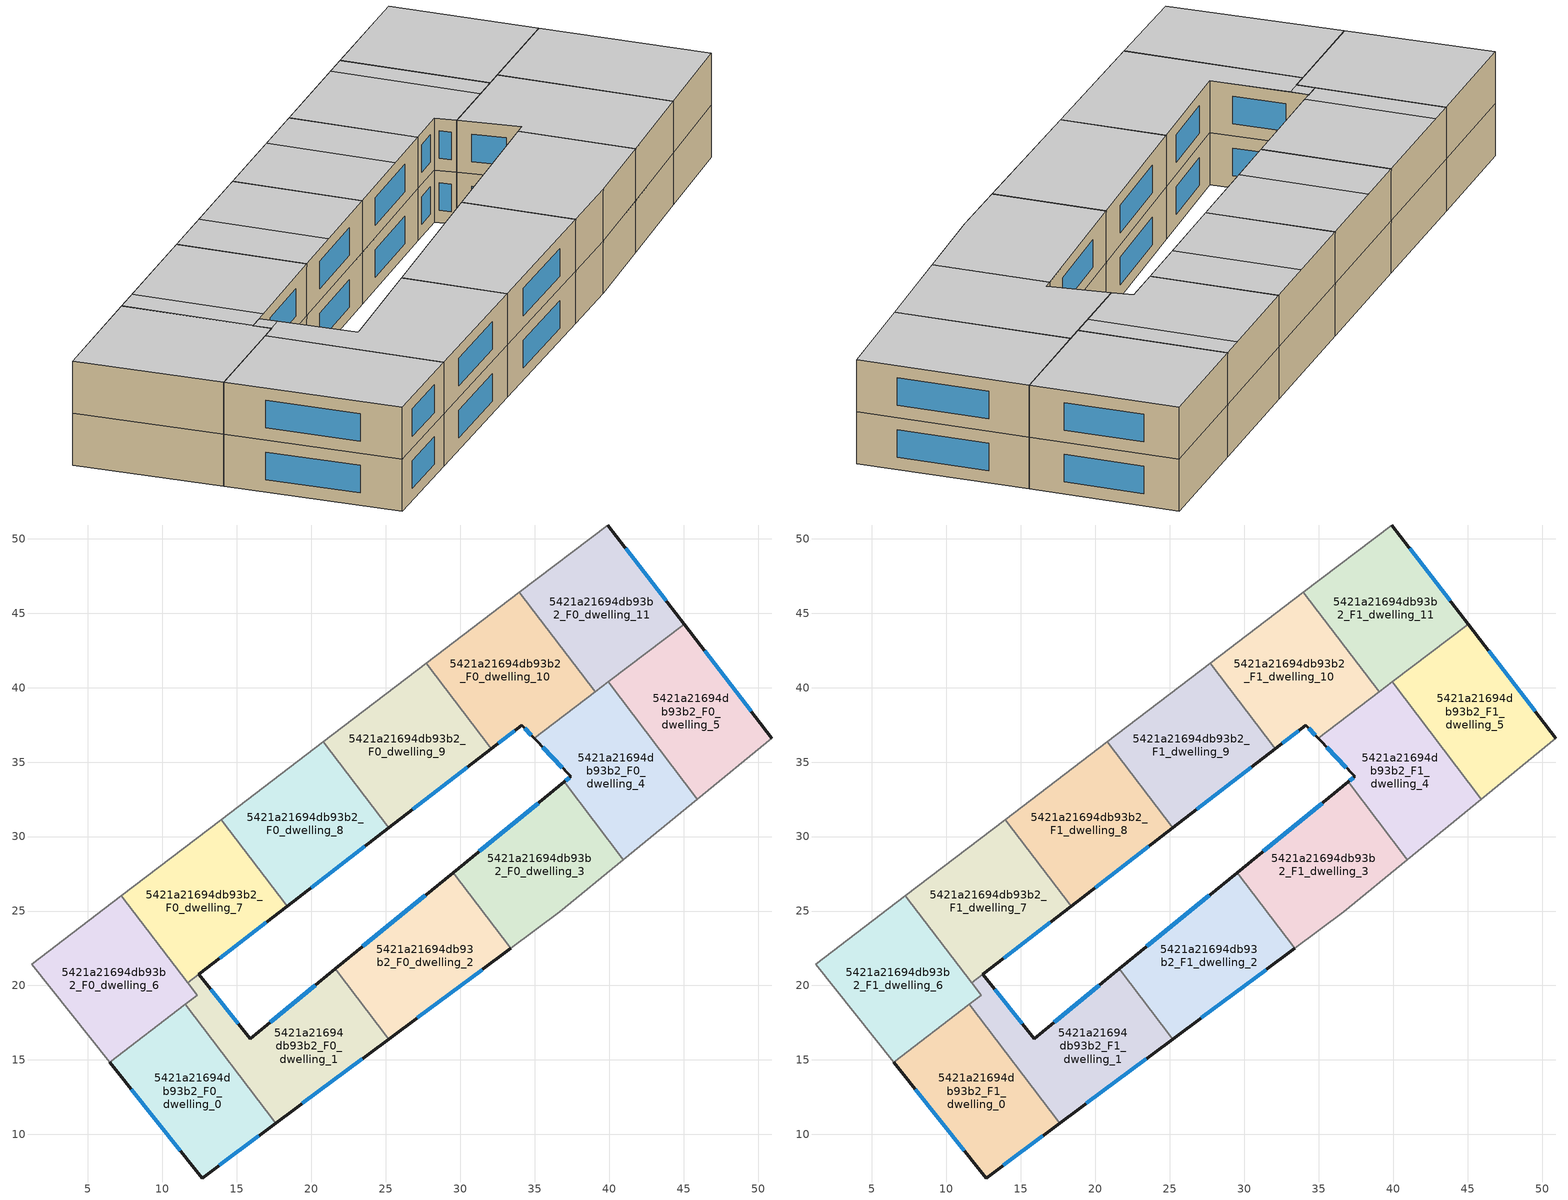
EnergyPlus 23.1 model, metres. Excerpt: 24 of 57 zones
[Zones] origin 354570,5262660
5421a21694db93b2_F0_dwelling_0
 floor ground (EU_floor_Construction): 11.54,18.74 17.62,10.76 12.66,7.07 6.46,14.86 z0
 wall outside (EU_wall_Construction): 6.46,14.86 12.66,7.07 17.62,10.76 z0:3
 wall to 5421a21694db93b2_F0_dwelling_1 (EU_wall_Construction): 17.62,10.76 11.54,18.74 z0:3
 wall to 5421a21694db93b2_F0_dwelling_6 (EU_wall_Construction): 11.54,18.74 6.46,14.86 z0:3
 window (EU_Window_Construction): 13.83,7.94 16.46,9.9 / 7.91,13.03 11.21,8.9 z0.7:2.3
5421a21694db93b2_F0_dwelling_1
 floor ground (EU_floor_Construction): 21.61,21.11 25.2,16.4 17.62,10.76 11.54,18.74 12.32,19.34 11.69,20.17 12.44,20.75 15.9,16.43 z0
 wall outside (EU_wall_Construction): 21.61,21.11 15.9,16.43 12.44,20.75 / 17.62,10.76 25.2,16.4 z0:3
 wall to 5421a21694db93b2_F0_dwelling_2 (EU_wall_Construction): 25.2,16.4 21.61,21.11 z0:3
 wall to 5421a21694db93b2_F0_dwelling_7 (EU_wall_Construction): 12.44,20.75 11.69,20.17 z0:3
 wall to 5421a21694db93b2_F0_dwelling_6 (EU_wall_Construction): 11.69,20.17 12.32,19.34 11.54,18.74 z0:3
 window (EU_Window_Construction): 15.08,17.45 13.25,19.73 / 20.27,20.01 17.24,17.53 / 19.4,12.09 23.42,15.08 z0.7:2.3
5421a21694db93b2_F0_dwelling_10
 floor ground (EU_floor_Construction): 33.97,46.4 39.06,39.72 34.96,36.59 34.12,37.48 32.09,35.91 27.72,41.64 z0
 wall outside (EU_wall_Construction): 32.09,35.91 34.12,37.48 34.96,36.59 z0:3
 wall to 5421a21694db93b2_F0_dwelling_9 (EU_wall_Construction): 27.72,41.64 32.09,35.91 z0:3
 wall adiabatic (EU_wall_Construction): 33.97,46.4 27.72,41.64 z0:3
 wall to 5421a21694db93b2_F0_dwelling_11 (EU_wall_Construction): 39.06,39.72 33.97,46.4 z0:3
 wall to 5421a21694db93b2_F0_dwelling_4 (EU_wall_Construction): 34.96,36.59 39.06,39.72 z0:3
 window (EU_Window_Construction): 34.32,37.27 34.77,36.8 / 32.56,36.28 33.64,37.11 z0.7:2.3
5421a21694db93b2_F0_dwelling_11
 floor ground (EU_floor_Construction): 39.9,50.92 45.03,44.26 39.06,39.72 33.97,46.4 z0
 wall outside (EU_wall_Construction): 45.03,44.26 39.9,50.92 z0:3
 wall adiabatic (EU_wall_Construction): 39.9,50.92 33.97,46.4 z0:3
 wall to 5421a21694db93b2_F0_dwelling_5 (EU_wall_Construction): 39.93,40.38 45.03,44.26 z0:3
 wall to 5421a21694db93b2_F0_dwelling_4 (EU_wall_Construction): 39.06,39.72 39.93,40.38 z0:3
 window (EU_Window_Construction): 43.82,45.83 41.1,49.36 z0.7:2.3
5421a21694db93b2_F0_dwelling_2
 floor ground (EU_floor_Construction): 29.52,27.58 33.39,22.5 25.2,16.4 21.61,21.11 z0
 wall outside (EU_wall_Construction): 29.52,27.58 21.61,21.11 / 25.2,16.4 33.39,22.5 z0:3
 wall to 5421a21694db93b2_F0_dwelling_3 (EU_wall_Construction): 33.39,22.5 29.52,27.58 z0:3
 window (EU_Window_Construction): 27.66,26.06 23.47,22.63 / 27.12,17.83 31.47,21.07 z0.7:2.3
5421a21694db93b2_F0_dwelling_3
 floor ground (EU_floor_Construction): 36.97,33.68 40.95,28.45 36.69,24.96 33.39,22.5 29.52,27.58 z0
 wall outside (EU_wall_Construction): 36.97,33.68 29.52,27.58 z0:3
 wall adiabatic (EU_wall_Construction): 33.39,22.5 36.69,24.96 40.95,28.45 z0:3
 wall to 5421a21694db93b2_F0_dwelling_4 (EU_wall_Construction): 40.95,28.45 36.97,33.68 z0:3
 window (EU_Window_Construction): 35.22,32.25 31.27,29.02 z0.7:2.3
5421a21694db93b2_F0_dwelling_4
 floor ground (EU_floor_Construction): 39.93,40.38 45.92,32.52 40.95,28.45 36.97,33.68 37.4,34.04 34.96,36.59 z0
 wall outside (EU_wall_Construction): 34.96,36.59 37.4,34.04 36.97,33.68 z0:3
 wall to 5421a21694db93b2_F0_dwelling_5 (EU_wall_Construction): 45.92,32.52 39.93,40.38 z0:3
 wall adiabatic (EU_wall_Construction): 40.95,28.45 45.92,32.52 z0:3
 window (EU_Window_Construction): 37.3,33.95 37.07,33.76 / 35.54,35.99 36.83,34.64 z0.7:2.3
5421a21694db93b2_F0_dwelling_5
 floor ground (EU_floor_Construction): 45.03,44.26 50.92,36.61 45.92,32.52 39.93,40.38 z0
 wall outside (EU_wall_Construction): 50.92,36.61 45.03,44.26 z0:3
 wall adiabatic (EU_wall_Construction): 45.92,32.52 50.92,36.61 z0:3
 window (EU_Window_Construction): 49.54,38.41 46.41,42.47 z0.7:2.3
5421a21694db93b2_F0_dwelling_6
 floor ground (EU_floor_Construction): 7.23,26.03 12.32,19.34 6.46,14.86 1.21,21.44 z0
 wall adiabatic (EU_wall_Construction): 7.23,26.03 1.21,21.44 6.46,14.86 z0:3
 wall to 5421a21694db93b2_F0_dwelling_7 (EU_wall_Construction): 11.69,20.17 7.23,26.03 z0:3
5421a21694db93b2_F0_dwelling_7
 floor ground (EU_floor_Construction): 13.94,31.14 18.37,25.32 12.44,20.75 11.69,20.17 7.23,26.03 z0
 wall outside (EU_wall_Construction): 12.44,20.75 18.37,25.32 z0:3
 wall adiabatic (EU_wall_Construction): 13.94,31.14 7.23,26.03 z0:3
 wall to 5421a21694db93b2_F0_dwelling_8 (EU_wall_Construction): 18.37,25.32 13.94,31.14 z0:3
 window (EU_Window_Construction): 13.84,21.82 16.98,24.25 z0.7:2.3
5421a21694db93b2_F0_dwelling_8
 floor ground (EU_floor_Construction): 20.8,36.37 25.21,30.6 18.37,25.32 13.94,31.14 z0
 wall outside (EU_wall_Construction): 18.37,25.32 25.21,30.6 z0:3
 wall adiabatic (EU_wall_Construction): 20.8,36.37 13.94,31.14 z0:3
 wall to 5421a21694db93b2_F0_dwelling_9 (EU_wall_Construction): 25.21,30.6 20.8,36.37 z0:3
 window (EU_Window_Construction): 19.98,26.56 23.6,29.36 z0.7:2.3
5421a21694db93b2_F0_dwelling_9
 floor ground (EU_floor_Construction): 27.72,41.64 32.09,35.91 25.21,30.6 20.8,36.37 z0
 wall outside (EU_wall_Construction): 25.21,30.6 32.09,35.91 z0:3
 wall adiabatic (EU_wall_Construction): 27.72,41.64 20.8,36.37 z0:3
 window (EU_Window_Construction): 26.82,31.84 30.47,34.66 z0.7:2.3
5421a21694db93b2_F1_dwelling_0
 floor to 5421a21694db93b2_F0_dwelling_0 (EU_floor_Construction): 11.54,18.74 17.62,10.76 12.66,7.07 6.46,14.86 z3
 wall outside (EU_wall_Construction): 6.46,14.86 12.66,7.07 17.62,10.76 z3:6
 wall to 5421a21694db93b2_F1_dwelling_1 (EU_wall_Construction): 17.62,10.76 11.54,18.74 z3:6
 wall to 5421a21694db93b2_F1_dwelling_6 (EU_wall_Construction): 11.54,18.74 6.46,14.86 z3:6
 window (EU_Window_Construction): 13.83,7.94 16.46,9.9 / 7.91,13.03 11.21,8.9 z3.7:5.3
 ceiling to 5421a21694db93b2_F2_dwelling_0 (EU_floor_Construction): 17.62,10.76 11.54,18.74 6.46,14.86 12.66,7.07 z6
5421a21694db93b2_F1_dwelling_1
 floor to 5421a21694db93b2_F0_dwelling_1 (EU_floor_Construction): 21.61,21.11 25.2,16.4 17.62,10.76 11.54,18.74 12.32,19.34 11.69,20.17 12.44,20.75 15.9,16.43 z3
 wall outside (EU_wall_Construction): 21.61,21.11 15.9,16.43 12.44,20.75 / 17.62,10.76 25.2,16.4 z3:6
 wall to 5421a21694db93b2_F1_dwelling_2 (EU_wall_Construction): 25.2,16.4 21.61,21.11 z3:6
 wall to 5421a21694db93b2_F1_dwelling_7 (EU_wall_Construction): 12.44,20.75 11.69,20.17 z3:6
 wall to 5421a21694db93b2_F1_dwelling_6 (EU_wall_Construction): 11.69,20.17 12.32,19.34 11.54,18.74 z3:6
 window (EU_Window_Construction): 15.08,17.45 13.25,19.73 / 20.27,20.01 17.24,17.53 / 19.4,12.09 23.42,15.08 z3.7:5.3
 ceiling to 5421a21694db93b2_F2_dwelling_1 (EU_floor_Construction): 25.2,16.4 21.61,21.11 15.9,16.43 13.1,19.92 11.54,18.74 17.62,10.76 z6
 ceiling to 5421a21694db93b2_F2_dwelling_6 (EU_floor_Construction): 12.32,19.34 11.65,18.82 13.1,19.92 12.44,20.75 11.69,20.17 z6
5421a21694db93b2_F1_dwelling_10
 floor to 5421a21694db93b2_F0_dwelling_10 (EU_floor_Construction): 33.97,46.4 39.06,39.72 34.96,36.59 34.12,37.48 32.09,35.91 27.72,41.64 z3
 wall outside (EU_wall_Construction): 32.09,35.91 34.12,37.48 34.96,36.59 z3:6
 wall to 5421a21694db93b2_F1_dwelling_9 (EU_wall_Construction): 27.72,41.64 32.09,35.91 z3:6
 wall adiabatic (EU_wall_Construction): 33.97,46.4 27.72,41.64 z3:6
 wall to 5421a21694db93b2_F1_dwelling_11 (EU_wall_Construction): 39.06,39.72 33.97,46.4 z3:6
 wall to 5421a21694db93b2_F1_dwelling_4 (EU_wall_Construction): 34.96,36.59 39.06,39.72 z3:6
 window (EU_Window_Construction): 34.32,37.27 34.77,36.8 / 32.56,36.28 33.64,37.11 z3.7:5.3
 ceiling to 5421a21694db93b2_F2_dwelling_9 (EU_floor_Construction): 37.87,38.81 32.78,45.49 27.72,41.64 32.09,35.91 34.12,37.48 34.96,36.59 z6
 ceiling to 5421a21694db93b2_F2_dwelling_10 (EU_floor_Construction): 39.06,39.72 33.97,46.4 32.78,45.49 37.87,38.81 z6
5421a21694db93b2_F1_dwelling_11
 floor to 5421a21694db93b2_F0_dwelling_11 (EU_floor_Construction): 39.9,50.92 45.03,44.26 39.06,39.72 33.97,46.4 z3
 wall outside (EU_wall_Construction): 45.03,44.26 39.9,50.92 z3:6
 wall adiabatic (EU_wall_Construction): 39.9,50.92 33.97,46.4 z3:6
 wall to 5421a21694db93b2_F1_dwelling_5 (EU_wall_Construction): 39.93,40.38 45.03,44.26 z3:6
 wall to 5421a21694db93b2_F1_dwelling_4 (EU_wall_Construction): 39.06,39.72 39.93,40.38 z3:6
 window (EU_Window_Construction): 43.82,45.83 41.1,49.36 z3.7:5.3
 ceiling to 5421a21694db93b2_F2_dwelling_10 (EU_floor_Construction): 45.03,44.26 39.9,50.92 33.97,46.4 39.06,39.72 z6
5421a21694db93b2_F1_dwelling_2
 floor to 5421a21694db93b2_F0_dwelling_2 (EU_floor_Construction): 29.52,27.58 33.39,22.5 25.2,16.4 21.61,21.11 z3
 wall outside (EU_wall_Construction): 29.52,27.58 21.61,21.11 / 25.2,16.4 33.39,22.5 z3:6
 wall to 5421a21694db93b2_F1_dwelling_3 (EU_wall_Construction): 33.39,22.5 29.52,27.58 z3:6
 window (EU_Window_Construction): 27.66,26.06 23.47,22.63 / 27.12,17.83 31.47,21.07 z3.7:5.3
 ceiling to 5421a21694db93b2_F2_dwelling_2 (EU_floor_Construction): 33.39,22.5 29.52,27.58 21.61,21.11 25.2,16.4 z6
5421a21694db93b2_F1_dwelling_3
 floor to 5421a21694db93b2_F0_dwelling_3 (EU_floor_Construction): 36.97,33.68 40.95,28.45 36.69,24.96 33.39,22.5 29.52,27.58 z3
 wall outside (EU_wall_Construction): 36.97,33.68 29.52,27.58 z3:6
 wall adiabatic (EU_wall_Construction): 33.39,22.5 36.69,24.96 40.95,28.45 z3:6
 wall to 5421a21694db93b2_F1_dwelling_4 (EU_wall_Construction): 40.95,28.45 36.97,33.68 z3:6
 window (EU_Window_Construction): 35.22,32.25 31.27,29.02 z3.7:5.3
 ceiling to 5421a21694db93b2_F2_dwelling_3 (EU_floor_Construction): 36.69,24.96 40.95,28.45 36.97,33.68 29.52,27.58 33.39,22.5 z6
5421a21694db93b2_F1_dwelling_4
 floor to 5421a21694db93b2_F0_dwelling_4 (EU_floor_Construction): 39.93,40.38 45.92,32.52 40.95,28.45 36.97,33.68 37.4,34.04 34.96,36.59 z3
 wall outside (EU_wall_Construction): 34.96,36.59 37.4,34.04 36.97,33.68 z3:6
 wall to 5421a21694db93b2_F1_dwelling_5 (EU_wall_Construction): 45.92,32.52 39.93,40.38 z3:6
 wall adiabatic (EU_wall_Construction): 40.95,28.45 45.92,32.52 z3:6
 window (EU_Window_Construction): 37.3,33.95 37.07,33.76 / 35.54,35.99 36.83,34.64 z3.7:5.3
 ceiling to 5421a21694db93b2_F2_dwelling_4 (EU_floor_Construction): 45.92,32.52 39.93,40.38 34.96,36.59 37.4,34.04 36.97,33.68 40.95,28.45 z6
5421a21694db93b2_F1_dwelling_5
 floor to 5421a21694db93b2_F0_dwelling_5 (EU_floor_Construction): 45.03,44.26 50.92,36.61 45.92,32.52 39.93,40.38 z3
 wall outside (EU_wall_Construction): 50.92,36.61 45.03,44.26 z3:6
 wall adiabatic (EU_wall_Construction): 45.92,32.52 50.92,36.61 z3:6
 window (EU_Window_Construction): 49.54,38.41 46.41,42.47 z3.7:5.3
 ceiling to 5421a21694db93b2_F2_dwelling_5 (EU_floor_Construction): 50.92,36.61 45.03,44.26 39.93,40.38 45.92,32.52 z6
5421a21694db93b2_F1_dwelling_6
 floor to 5421a21694db93b2_F0_dwelling_6 (EU_floor_Construction): 7.23,26.03 12.32,19.34 6.46,14.86 1.21,21.44 z3
 wall adiabatic (EU_wall_Construction): 7.23,26.03 1.21,21.44 6.46,14.86 z3:6
 wall to 5421a21694db93b2_F1_dwelling_7 (EU_wall_Construction): 11.69,20.17 7.23,26.03 z3:6
 ceiling to 5421a21694db93b2_F2_dwelling_6 (EU_floor_Construction): 12.32,19.34 7.23,26.03 1.21,21.44 6.46,14.86 z6
5421a21694db93b2_F1_dwelling_7
 floor to 5421a21694db93b2_F0_dwelling_7 (EU_floor_Construction): 13.94,31.14 18.37,25.32 11.69,20.17 7.23,26.03 z3
 wall outside (EU_wall_Construction): 12.44,20.75 18.37,25.32 z3:6
 wall adiabatic (EU_wall_Construction): 13.94,31.14 7.23,26.03 z3:6
 wall to 5421a21694db93b2_F1_dwelling_8 (EU_wall_Construction): 18.37,25.32 13.94,31.14 z3:6
 window (EU_Window_Construction): 13.84,21.82 16.98,24.25 z3.7:5.3
 ceiling to 5421a21694db93b2_F2_dwelling_7 (EU_floor_Construction): 18.37,25.32 13.94,31.14 8.49,26.98 12.94,21.14 z6
 ceiling to 5421a21694db93b2_F2_dwelling_6 (EU_floor_Construction): 12.94,21.14 8.49,26.98 7.23,26.03 11.69,20.17 z6
5421a21694db93b2_F1_dwelling_8
 floor to 5421a21694db93b2_F0_dwelling_8 (EU_floor_Construction): 20.8,36.37 25.21,30.6 18.37,25.32 13.94,31.14 z3
 wall outside (EU_wall_Construction): 18.37,25.32 25.21,30.6 z3:6
 wall adiabatic (EU_wall_Construction): 20.8,36.37 13.94,31.14 z3:6
 wall to 5421a21694db93b2_F1_dwelling_9 (EU_wall_Construction): 25.21,30.6 20.8,36.37 z3:6
 window (EU_Window_Construction): 19.98,26.56 23.6,29.36 z3.7:5.3
 ceiling to 5421a21694db93b2_F2_dwelling_8 (EU_floor_Construction): 25.21,30.6 20.81,36.37 16.68,33.23 21.1,27.43 z6
 ceiling to 5421a21694db93b2_F2_dwelling_7 (EU_floor_Construction): 21.1,27.43 16.68,33.23 13.94,31.14 18.37,25.32 z6
5421a21694db93b2_F1_dwelling_9
 floor to 5421a21694db93b2_F0_dwelling_9 (EU_floor_Construction): 27.72,41.64 32.09,35.91 25.21,30.6 20.8,36.37 z3
 wall outside (EU_wall_Construction): 25.21,30.6 32.09,35.91 z3:6
 wall adiabatic (EU_wall_Construction): 27.72,41.64 20.8,36.37 z3:6
 window (EU_Window_Construction): 26.82,31.84 30.47,34.66 z3.7:5.3
 ceiling to 5421a21694db93b2_F2_dwelling_8 (EU_floor_Construction): 29.33,33.78 24.95,39.53 20.81,36.37 25.21,30.6 z6
 ceiling to 5421a21694db93b2_F2_dwelling_9 (EU_floor_Construction): 32.09,35.91 27.72,41.64 24.95,39.53 29.33,33.78 z6
[Building]
EU S2 Campaign: North Axis=0; Terrain=City; Solar Distribution=FullExterior
[Site:Location]
Budapest.Ferenc.Liszt.Intl.AP: Latitude=47.437; Longitude=19.256; Time Zone=1; Elevation=185
[SizingPeriod:WeatherFileDays]
AnnualSizingPeriod: Begin Month=1; Begin Day of Month=1; End Month=12; End Day of Month=31; Day of Week for Start Day=Monday; Use Weather File Daylight Saving Period=No; Use Weather File Rain and Snow Indicators=No
[MATERIAL]
EU_InternalMass_Material: Roughness=MediumRough; Thickness=0.1; Conductivity=1; Density=1800; Specific Heat=900; Thermal Absorptance=0.9; Solar Absorptance=0.7; Visible Absorptance=0.7
[MATERIAL:NOMASS] Roughness=MediumRough; Thermal Absorptance=0.9; Solar Absorptance=0.7; Visible Absorptance=0.7
Name | Thermal Resistance
EU_wall_NoMass | 0.832559
EU_floor_NoMass | 0.872794
[WINDOWMATERIAL:SIMPLEGLAZINGSYSTEM]
EU_Window_SimpleGlazing: UFactor=2.79869; Solar Heat Gain Coefficient=0.75; Visible Transmittance=0.75
[CONSTRUCTION]
EU_wall_Construction: EU_wall_NoMass
EU_floor_Construction: EU_floor_NoMass
EU_Window_Construction: EU_Window_SimpleGlazing
EU_InternalMass_Construction: EU_InternalMass_Material
[ZONE] Type=1; Multiplier=1; Ceiling Height=autocalculate; Floor Area=autocalculate; Part of Total Floor Area=Yes
Name | Volume
5421a21694db93b2_F0_dwelling_0; 5421a21694db93b2_F1_dwelling_0 | 188.579
5421a21694db93b2_F0_dwelling_1; 5421a21694db93b2_F1_dwelling_1 | 191.62
5421a21694db93b2_F0_dwelling_10; 5421a21694db93b2_F1_dwelling_10 | 188.573
5421a21694db93b2_F0_dwelling_11; 5421a21694db93b2_F1_dwelling_11; 5421a21694db93b2_F0_dwelling_3; 5421a21694db93b2_F1_dwelling_3 | 188.599
5421a21694db93b2_F0_dwelling_2; 5421a21694db93b2_F1_dwelling_2 | 188.605
5421a21694db93b2_F0_dwelling_4; 5421a21694db93b2_F1_dwelling_4 | 188.628
5421a21694db93b2_F0_dwelling_5; 5421a21694db93b2_F1_dwelling_5 | 188.585
5421a21694db93b2_F0_dwelling_6; 5421a21694db93b2_F1_dwelling_6 | 188.5
5421a21694db93b2_F0_dwelling_7 | 185.598
5421a21694db93b2_F1_dwelling_7 | 185.54
5421a21694db93b2_F0_dwelling_8; 5421a21694db93b2_F1_dwelling_8 | 188.607
5421a21694db93b2_F0_dwelling_9; 5421a21694db93b2_F1_dwelling_9 | 188.574
[INTERNALMASS] Construction=EU_InternalMass_Construction
Name | Zone or ZoneList | Surface Area
5421a21694db93b2_F0_dwelling_0_EU_InternalMass | 5421a21694db93b2_F0_dwelling_0 | 62.8598
5421a21694db93b2_F0_dwelling_1_EU_InternalMass | 5421a21694db93b2_F0_dwelling_1 | 63.8791
5421a21694db93b2_F0_dwelling_2_EU_InternalMass | 5421a21694db93b2_F0_dwelling_2 | 62.8684
5421a21694db93b2_F0_dwelling_3_EU_InternalMass | 5421a21694db93b2_F0_dwelling_3 | 62.8663
5421a21694db93b2_F0_dwelling_4_EU_InternalMass | 5421a21694db93b2_F0_dwelling_4 | 62.8759
5421a21694db93b2_F0_dwelling_5_EU_InternalMass | 5421a21694db93b2_F0_dwelling_5 | 62.8614
5421a21694db93b2_F0_dwelling_6_EU_InternalMass | 5421a21694db93b2_F0_dwelling_6 | 62.854
5421a21694db93b2_F0_dwelling_7_EU_InternalMass | 5421a21694db93b2_F0_dwelling_7 | 61.8637
5421a21694db93b2_F0_dwelling_8_EU_InternalMass | 5421a21694db93b2_F0_dwelling_8 | 62.8689
5421a21694db93b2_F0_dwelling_9_EU_InternalMass | 5421a21694db93b2_F0_dwelling_9 | 62.8583
5421a21694db93b2_F0_dwelling_10_EU_InternalMass | 5421a21694db93b2_F0_dwelling_10 | 62.8576
5421a21694db93b2_F0_dwelling_11_EU_InternalMass | 5421a21694db93b2_F0_dwelling_11 | 62.8664
5421a21694db93b2_F1_dwelling_0_EU_InternalMass | 5421a21694db93b2_F1_dwelling_0 | 62.8598
5421a21694db93b2_F1_dwelling_1_EU_InternalMass | 5421a21694db93b2_F1_dwelling_1 | 63.8791
5421a21694db93b2_F1_dwelling_2_EU_InternalMass | 5421a21694db93b2_F1_dwelling_2 | 62.8684
5421a21694db93b2_F1_dwelling_3_EU_InternalMass | 5421a21694db93b2_F1_dwelling_3 | 62.8663
5421a21694db93b2_F1_dwelling_4_EU_InternalMass | 5421a21694db93b2_F1_dwelling_4 | 62.8759
5421a21694db93b2_F1_dwelling_5_EU_InternalMass | 5421a21694db93b2_F1_dwelling_5 | 62.8614
5421a21694db93b2_F1_dwelling_6_EU_InternalMass | 5421a21694db93b2_F1_dwelling_6 | 62.854
5421a21694db93b2_F1_dwelling_7_EU_InternalMass | 5421a21694db93b2_F1_dwelling_7 | 61.8637
5421a21694db93b2_F1_dwelling_8_EU_InternalMass | 5421a21694db93b2_F1_dwelling_8 | 62.8689
5421a21694db93b2_F1_dwelling_9_EU_InternalMass | 5421a21694db93b2_F1_dwelling_9 | 62.8583
5421a21694db93b2_F1_dwelling_10_EU_InternalMass | 5421a21694db93b2_F1_dwelling_10 | 62.8576
5421a21694db93b2_F1_dwelling_11_EU_InternalMass | 5421a21694db93b2_F1_dwelling_11 | 62.8664
[OTHEREQUIPMENT] Fuel Type=Electricity; Design Level Calculation Method=Watts/Area; Power per Zone Floor Area=1; Fraction Latent=0; Fraction Radiant=0; Fraction Lost=0; Carbon Dioxide Generation Rate=0; EndUse Subcategory=EU_Step8_InternalGains
Name | Zone or ZoneList or Space or SpaceList | Schedule
EU_Step8_InternalGain_5421a21694db93b2_F0_dwelling_0_f000 | 5421a21694db93b2_F0_dwelling_0 | EU_Step8_GainSchedule_5421a21694db93b2_F0_dwelling_0_f000
EU_Step8_InternalGain_5421a21694db93b2_F0_dwelling_1_f000 | 5421a21694db93b2_F0_dwelling_1 | EU_Step8_GainSchedule_5421a21694db93b2_F0_dwelling_1_f000
EU_Step8_InternalGain_5421a21694db93b2_F0_dwelling_2_f000 | 5421a21694db93b2_F0_dwelling_2 | EU_Step8_GainSchedule_5421a21694db93b2_F0_dwelling_2_f000
EU_Step8_InternalGain_5421a21694db93b2_F0_dwelling_3_f000 | 5421a21694db93b2_F0_dwelling_3 | EU_Step8_GainSchedule_5421a21694db93b2_F0_dwelling_3_f000
EU_Step8_InternalGain_5421a21694db93b2_F0_dwelling_4_f000 | 5421a21694db93b2_F0_dwelling_4 | EU_Step8_GainSchedule_5421a21694db93b2_F0_dwelling_4_f000
EU_Step8_InternalGain_5421a21694db93b2_F0_dwelling_5_f000 | 5421a21694db93b2_F0_dwelling_5 | EU_Step8_GainSchedule_5421a21694db93b2_F0_dwelling_5_f000
EU_Step8_InternalGain_5421a21694db93b2_F0_dwelling_6_f000 | 5421a21694db93b2_F0_dwelling_6 | EU_Step8_GainSchedule_5421a21694db93b2_F0_dwelling_6_f000
EU_Step8_InternalGain_5421a21694db93b2_F0_dwelling_7_f000 | 5421a21694db93b2_F0_dwelling_7 | EU_Step8_GainSchedule_5421a21694db93b2_F0_dwelling_7_f000
EU_Step8_InternalGain_5421a21694db93b2_F0_dwelling_8_f000 | 5421a21694db93b2_F0_dwelling_8 | EU_Step8_GainSchedule_5421a21694db93b2_F0_dwelling_8_f000
EU_Step8_InternalGain_5421a21694db93b2_F0_dwelling_9_f000 | 5421a21694db93b2_F0_dwelling_9 | EU_Step8_GainSchedule_5421a21694db93b2_F0_dwelling_9_f000
EU_Step8_InternalGain_5421a21694db93b2_F0_dwelling_10_f000 | 5421a21694db93b2_F0_dwelling_10 | EU_Step8_GainSchedule_5421a21694db93b2_F0_dwelling_10_f000
EU_Step8_InternalGain_5421a21694db93b2_F0_dwelling_11_f000 | 5421a21694db93b2_F0_dwelling_11 | EU_Step8_GainSchedule_5421a21694db93b2_F0_dwelling_11_f000
EU_Step8_InternalGain_5421a21694db93b2_F1_dwelling_0_f000 | 5421a21694db93b2_F1_dwelling_0 | EU_Step8_GainSchedule_5421a21694db93b2_F1_dwelling_0_f000
EU_Step8_InternalGain_5421a21694db93b2_F1_dwelling_1_f000 | 5421a21694db93b2_F1_dwelling_1 | EU_Step8_GainSchedule_5421a21694db93b2_F1_dwelling_1_f000
EU_Step8_InternalGain_5421a21694db93b2_F1_dwelling_2_f000 | 5421a21694db93b2_F1_dwelling_2 | EU_Step8_GainSchedule_5421a21694db93b2_F1_dwelling_2_f000
EU_Step8_InternalGain_5421a21694db93b2_F1_dwelling_3_f000 | 5421a21694db93b2_F1_dwelling_3 | EU_Step8_GainSchedule_5421a21694db93b2_F1_dwelling_3_f000
EU_Step8_InternalGain_5421a21694db93b2_F1_dwelling_4_f000 | 5421a21694db93b2_F1_dwelling_4 | EU_Step8_GainSchedule_5421a21694db93b2_F1_dwelling_4_f000
EU_Step8_InternalGain_5421a21694db93b2_F1_dwelling_5_f000 | 5421a21694db93b2_F1_dwelling_5 | EU_Step8_GainSchedule_5421a21694db93b2_F1_dwelling_5_f000
EU_Step8_InternalGain_5421a21694db93b2_F1_dwelling_6_f000 | 5421a21694db93b2_F1_dwelling_6 | EU_Step8_GainSchedule_5421a21694db93b2_F1_dwelling_6_f000
EU_Step8_InternalGain_5421a21694db93b2_F1_dwelling_7_f000 | 5421a21694db93b2_F1_dwelling_7 | EU_Step8_GainSchedule_5421a21694db93b2_F1_dwelling_7_f000
EU_Step8_InternalGain_5421a21694db93b2_F1_dwelling_8_f000 | 5421a21694db93b2_F1_dwelling_8 | EU_Step8_GainSchedule_5421a21694db93b2_F1_dwelling_8_f000
EU_Step8_InternalGain_5421a21694db93b2_F1_dwelling_9_f000 | 5421a21694db93b2_F1_dwelling_9 | EU_Step8_GainSchedule_5421a21694db93b2_F1_dwelling_9_f000
EU_Step8_InternalGain_5421a21694db93b2_F1_dwelling_10_f000 | 5421a21694db93b2_F1_dwelling_10 | EU_Step8_GainSchedule_5421a21694db93b2_F1_dwelling_10_f000
EU_Step8_InternalGain_5421a21694db93b2_F1_dwelling_11_f000 | 5421a21694db93b2_F1_dwelling_11 | EU_Step8_GainSchedule_5421a21694db93b2_F1_dwelling_11_f000
[ZONEVENTILATION:DESIGNFLOWRATE] Schedule=EU_AlwaysOn; Design Flow Rate Calculation Method=AirChanges/Hour; Air Changes per Hour=0.475469; Ventilation Type=Natural; Fan Pressure Rise=0; Fan Total Efficiency=1; Constant Term Coefficient=1; Temperature Term Coefficient=0; Velocity Term Coefficient=0; Velocity Squared Term Coefficient=0; Minimum Indoor Temperature=-100; Maximum Indoor Temperature=100; Delta Temperature=-100; Minimum Outdoor Temperature=-100; Maximum Outdoor Temperature=100; Maximum Wind Speed=40
Name | Zone or ZoneList or Space or SpaceList
EU_ConstantAir_5421a21694db93b2_F0_dwelling_0 | 5421a21694db93b2_F0_dwelling_0
EU_ConstantAir_5421a21694db93b2_F0_dwelling_1 | 5421a21694db93b2_F0_dwelling_1
EU_ConstantAir_5421a21694db93b2_F0_dwelling_2 | 5421a21694db93b2_F0_dwelling_2
EU_ConstantAir_5421a21694db93b2_F0_dwelling_3 | 5421a21694db93b2_F0_dwelling_3
EU_ConstantAir_5421a21694db93b2_F0_dwelling_4 | 5421a21694db93b2_F0_dwelling_4
EU_ConstantAir_5421a21694db93b2_F0_dwelling_5 | 5421a21694db93b2_F0_dwelling_5
EU_ConstantAir_5421a21694db93b2_F0_dwelling_6 | 5421a21694db93b2_F0_dwelling_6
EU_ConstantAir_5421a21694db93b2_F0_dwelling_7 | 5421a21694db93b2_F0_dwelling_7
EU_ConstantAir_5421a21694db93b2_F0_dwelling_8 | 5421a21694db93b2_F0_dwelling_8
EU_ConstantAir_5421a21694db93b2_F0_dwelling_9 | 5421a21694db93b2_F0_dwelling_9
EU_ConstantAir_5421a21694db93b2_F0_dwelling_10 | 5421a21694db93b2_F0_dwelling_10
EU_ConstantAir_5421a21694db93b2_F0_dwelling_11 | 5421a21694db93b2_F0_dwelling_11
EU_ConstantAir_5421a21694db93b2_F1_dwelling_0 | 5421a21694db93b2_F1_dwelling_0
EU_ConstantAir_5421a21694db93b2_F1_dwelling_1 | 5421a21694db93b2_F1_dwelling_1
EU_ConstantAir_5421a21694db93b2_F1_dwelling_2 | 5421a21694db93b2_F1_dwelling_2
EU_ConstantAir_5421a21694db93b2_F1_dwelling_3 | 5421a21694db93b2_F1_dwelling_3
EU_ConstantAir_5421a21694db93b2_F1_dwelling_4 | 5421a21694db93b2_F1_dwelling_4
EU_ConstantAir_5421a21694db93b2_F1_dwelling_5 | 5421a21694db93b2_F1_dwelling_5
EU_ConstantAir_5421a21694db93b2_F1_dwelling_6 | 5421a21694db93b2_F1_dwelling_6
EU_ConstantAir_5421a21694db93b2_F1_dwelling_7 | 5421a21694db93b2_F1_dwelling_7
EU_ConstantAir_5421a21694db93b2_F1_dwelling_8 | 5421a21694db93b2_F1_dwelling_8
EU_ConstantAir_5421a21694db93b2_F1_dwelling_9 | 5421a21694db93b2_F1_dwelling_9
EU_ConstantAir_5421a21694db93b2_F1_dwelling_10 | 5421a21694db93b2_F1_dwelling_10
EU_ConstantAir_5421a21694db93b2_F1_dwelling_11 | 5421a21694db93b2_F1_dwelling_11
[HVACTEMPLATE:THERMOSTAT] Constant Heating Setpoint=20; Constant Cooling Setpoint=50
EU_HeatOnly_5421a21694db93b2_F0_dwelling_0; EU_HeatOnly_5421a21694db93b2_F0_dwelling_1; EU_HeatOnly_5421a21694db93b2_F0_dwelling_2; EU_HeatOnly_5421a21694db93b2_F0_dwelling_3; EU_HeatOnly_5421a21694db93b2_F0_dwelling_4; EU_HeatOnly_5421a21694db93b2_F0_dwelling_5; EU_HeatOnly_5421a21694db93b2_F0_dwelling_6; EU_HeatOnly_5421a21694db93b2_F0_dwelling_7; EU_HeatOnly_5421a21694db93b2_F0_dwelling_8; EU_HeatOnly_5421a21694db93b2_F0_dwelling_9; EU_HeatOnly_5421a21694db93b2_F0_dwelling_10; EU_HeatOnly_5421a21694db93b2_F0_dwelling_11; EU_HeatOnly_5421a21694db93b2_F1_dwelling_0; EU_HeatOnly_5421a21694db93b2_F1_dwelling_1; EU_HeatOnly_5421a21694db93b2_F1_dwelling_2; EU_HeatOnly_5421a21694db93b2_F1_dwelling_3; EU_HeatOnly_5421a21694db93b2_F1_dwelling_4; EU_HeatOnly_5421a21694db93b2_F1_dwelling_5; EU_HeatOnly_5421a21694db93b2_F1_dwelling_6; EU_HeatOnly_5421a21694db93b2_F1_dwelling_7; EU_HeatOnly_5421a21694db93b2_F1_dwelling_8; EU_HeatOnly_5421a21694db93b2_F1_dwelling_9; EU_HeatOnly_5421a21694db93b2_F1_dwelling_10; EU_HeatOnly_5421a21694db93b2_F1_dwelling_11; EU_HeatOnly_5421a21694db93b2_F2_dwelling_0; EU_HeatOnly_5421a21694db93b2_F2_dwelling_1; EU_HeatOnly_5421a21694db93b2_F2_dwelling_2; EU_HeatOnly_5421a21694db93b2_F2_dwelling_3; EU_HeatOnly_5421a21694db93b2_F2_dwelling_4; EU_HeatOnly_5421a21694db93b2_F2_dwelling_5; EU_HeatOnly_5421a21694db93b2_F2_dwelling_6; EU_HeatOnly_5421a21694db93b2_F2_dwelling_7; EU_HeatOnly_5421a21694db93b2_F2_dwelling_8; EU_HeatOnly_5421a21694db93b2_F2_dwelling_9; EU_HeatOnly_5421a21694db93b2_F2_dwelling_10; EU_HeatOnly_5421a21694db93b2_F3_dwelling_0; EU_HeatOnly_5421a21694db93b2_F3_dwelling_1; EU_HeatOnly_5421a21694db93b2_F3_dwelling_2; EU_HeatOnly_5421a21694db93b2_F3_dwelling_3; EU_HeatOnly_5421a21694db93b2_F3_dwelling_4; EU_HeatOnly_5421a21694db93b2_F3_dwelling_5; EU_HeatOnly_5421a21694db93b2_F3_dwelling_6; EU_HeatOnly_5421a21694db93b2_F3_dwelling_7; EU_HeatOnly_5421a21694db93b2_F3_dwelling_8; EU_HeatOnly_5421a21694db93b2_F3_dwelling_9; EU_HeatOnly_5421a21694db93b2_F3_dwelling_10; EU_HeatOnly_5421a21694db93b2_F4_dwelling_0; EU_HeatOnly_5421a21694db93b2_F4_dwelling_1; EU_HeatOnly_5421a21694db93b2_F4_dwelling_2; EU_HeatOnly_5421a21694db93b2_F4_dwelling_3; EU_HeatOnly_5421a21694db93b2_F4_dwelling_4; EU_HeatOnly_5421a21694db93b2_F4_dwelling_5; EU_HeatOnly_5421a21694db93b2_F4_dwelling_6; EU_HeatOnly_5421a21694db93b2_F4_dwelling_7; EU_HeatOnly_5421a21694db93b2_F4_dwelling_8; EU_HeatOnly_5421a21694db93b2_F4_dwelling_9; EU_HeatOnly_5421a21694db93b2_F4_dwelling_10
[HVACTEMPLATE:ZONE:IDEALLOADSAIRSYSTEM] System Availability Schedule=EU_AlwaysOn; Maximum Heating Supply Air Temperature=50; Minimum Cooling Supply Air Temperature=13; Maximum Heating Supply Air Humidity Ratio=0.0156; Minimum Cooling Supply Air Humidity Ratio=0.0077; Heating Limit=NoLimit; Cooling Limit=NoLimit; Heating Availability Schedule=EU_AlwaysOn; Cooling Availability Schedule=EU_CoolingOff; Dehumidification Control Type=ConstantSensibleHeatRatio; Cooling Sensible Heat Ratio=0.7; Dehumidification Setpoint=60; Humidification Control Type=None; Humidification Setpoint=30; Outdoor Air Method=None; Outdoor Air Flow Rate per Person=0.00944; Outdoor Air Flow Rate per Zone Floor Area=0; Outdoor Air Flow Rate per Zone=0; Demand Controlled Ventilation Type=None; Outdoor Air Economizer Type=NoEconomizer; Heat Recovery Type=None; Sensible Heat Recovery Effectiveness=0.7; Latent Heat Recovery Effectiveness=0.65
Name | Template Thermostat
5421a21694db93b2_F0_dwelling_0 | EU_HeatOnly_5421a21694db93b2_F0_dwelling_0
5421a21694db93b2_F0_dwelling_1 | EU_HeatOnly_5421a21694db93b2_F0_dwelling_1
5421a21694db93b2_F0_dwelling_2 | EU_HeatOnly_5421a21694db93b2_F0_dwelling_2
5421a21694db93b2_F0_dwelling_3 | EU_HeatOnly_5421a21694db93b2_F0_dwelling_3
5421a21694db93b2_F0_dwelling_4 | EU_HeatOnly_5421a21694db93b2_F0_dwelling_4
5421a21694db93b2_F0_dwelling_5 | EU_HeatOnly_5421a21694db93b2_F0_dwelling_5
5421a21694db93b2_F0_dwelling_6 | EU_HeatOnly_5421a21694db93b2_F0_dwelling_6
5421a21694db93b2_F0_dwelling_7 | EU_HeatOnly_5421a21694db93b2_F0_dwelling_7
5421a21694db93b2_F0_dwelling_8 | EU_HeatOnly_5421a21694db93b2_F0_dwelling_8
5421a21694db93b2_F0_dwelling_9 | EU_HeatOnly_5421a21694db93b2_F0_dwelling_9
5421a21694db93b2_F0_dwelling_10 | EU_HeatOnly_5421a21694db93b2_F0_dwelling_10
5421a21694db93b2_F0_dwelling_11 | EU_HeatOnly_5421a21694db93b2_F0_dwelling_11
5421a21694db93b2_F1_dwelling_0 | EU_HeatOnly_5421a21694db93b2_F1_dwelling_0
5421a21694db93b2_F1_dwelling_1 | EU_HeatOnly_5421a21694db93b2_F1_dwelling_1
5421a21694db93b2_F1_dwelling_2 | EU_HeatOnly_5421a21694db93b2_F1_dwelling_2
5421a21694db93b2_F1_dwelling_3 | EU_HeatOnly_5421a21694db93b2_F1_dwelling_3
5421a21694db93b2_F1_dwelling_4 | EU_HeatOnly_5421a21694db93b2_F1_dwelling_4
5421a21694db93b2_F1_dwelling_5 | EU_HeatOnly_5421a21694db93b2_F1_dwelling_5
5421a21694db93b2_F1_dwelling_6 | EU_HeatOnly_5421a21694db93b2_F1_dwelling_6
5421a21694db93b2_F1_dwelling_7 | EU_HeatOnly_5421a21694db93b2_F1_dwelling_7
5421a21694db93b2_F1_dwelling_8 | EU_HeatOnly_5421a21694db93b2_F1_dwelling_8
5421a21694db93b2_F1_dwelling_9 | EU_HeatOnly_5421a21694db93b2_F1_dwelling_9
5421a21694db93b2_F1_dwelling_10 | EU_HeatOnly_5421a21694db93b2_F1_dwelling_10
5421a21694db93b2_F1_dwelling_11 | EU_HeatOnly_5421a21694db93b2_F1_dwelling_11
[SIZING:ZONE] Zone Cooling Design Supply Air Temperature Input Method=SupplyAirTemperature; Zone Cooling Design Supply Air Temperature=13; Zone Heating Design Supply Air Temperature Input Method=SupplyAirTemperature; Zone Heating Design Supply Air Temperature=50; Zone Cooling Design Supply Air Humidity Ratio=0.008; Zone Heating Design Supply Air Humidity Ratio=0.008; Cooling Design Air Flow Method=DesignDay; Cooling Design Air Flow Rate=0; Cooling Minimum Air Flow per Zone Floor Area=0.000762; Cooling Minimum Air Flow=0; Cooling Minimum Air Flow Fraction=0.2; Heating Design Air Flow Method=DesignDay; Heating Design Air Flow Rate=0; Heating Maximum Air Flow per Zone Floor Area=0.002032; Heating Maximum Air Flow=0.141576; Heating Maximum Air Flow Fraction=0.3; Account for Dedicated Outdoor Air System=No; Dedicated Outdoor Air System Control Strategy=NeutralSupplyAir; Dedicated Outdoor Air Low Setpoint Temperature for Design=autosize; Dedicated Outdoor Air High Setpoint Temperature for Design=autosize; Zone Load Sizing Method=Sensible Load Only No Latent Load; Zone Latent Cooling Design Supply Air Humidity Ratio Input Method=HumidityRatioDifference; Zone Cooling Design Supply Air Humidity Ratio Difference=0.005; Zone Latent Heating Design Supply Air Humidity Ratio Input Method=HumidityRatioDifference; Zone Humidification Design Supply Air Humidity Ratio Difference=0.005
5421a21694db93b2_F0_dwelling_0; 5421a21694db93b2_F0_dwelling_1; 5421a21694db93b2_F0_dwelling_2; 5421a21694db93b2_F0_dwelling_3; 5421a21694db93b2_F0_dwelling_4; 5421a21694db93b2_F0_dwelling_5; 5421a21694db93b2_F0_dwelling_6; 5421a21694db93b2_F0_dwelling_7; 5421a21694db93b2_F0_dwelling_8; 5421a21694db93b2_F0_dwelling_9; 5421a21694db93b2_F0_dwelling_10; 5421a21694db93b2_F0_dwelling_11; 5421a21694db93b2_F1_dwelling_0; 5421a21694db93b2_F1_dwelling_1; 5421a21694db93b2_F1_dwelling_2; 5421a21694db93b2_F1_dwelling_3; 5421a21694db93b2_F1_dwelling_4; 5421a21694db93b2_F1_dwelling_5; 5421a21694db93b2_F1_dwelling_6; 5421a21694db93b2_F1_dwelling_7; 5421a21694db93b2_F1_dwelling_8; 5421a21694db93b2_F1_dwelling_9; 5421a21694db93b2_F1_dwelling_10; 5421a21694db93b2_F1_dwelling_11
[SCHEDULE:CONSTANT]
Name | Hourly Value
EU_AlwaysOn | 1
EU_CoolingOff | 0
[SCHEDULE:FILE] Column Number=1; Rows to Skip at Top=0; Number of Hours of Data=8760; Column Separator=Comma; Interpolate to Timestep=No; Minutes per Item=60; Adjust Schedule for Daylight Savings=Yes
Name | File
EU_Step8_GainSchedule_5421a21694db93b2_F0_dwelling_0_f000 | ../../schedules/5421a21694db93b2/5421a21694db93b2_F0_dwelling_0_f000_gain.csv
EU_Step8_GainSchedule_5421a21694db93b2_F0_dwelling_1_f000 | ../../schedules/5421a21694db93b2/5421a21694db93b2_F0_dwelling_1_f000_gain.csv
EU_Step8_GainSchedule_5421a21694db93b2_F0_dwelling_2_f000 | ../../schedules/5421a21694db93b2/5421a21694db93b2_F0_dwelling_2_f000_gain.csv
EU_Step8_GainSchedule_5421a21694db93b2_F0_dwelling_3_f000 | ../../schedules/5421a21694db93b2/5421a21694db93b2_F0_dwelling_3_f000_gain.csv
EU_Step8_GainSchedule_5421a21694db93b2_F0_dwelling_4_f000 | ../../schedules/5421a21694db93b2/5421a21694db93b2_F0_dwelling_4_f000_gain.csv
EU_Step8_GainSchedule_5421a21694db93b2_F0_dwelling_5_f000 | ../../schedules/5421a21694db93b2/5421a21694db93b2_F0_dwelling_5_f000_gain.csv
EU_Step8_GainSchedule_5421a21694db93b2_F0_dwelling_6_f000 | ../../schedules/5421a21694db93b2/5421a21694db93b2_F0_dwelling_6_f000_gain.csv
EU_Step8_GainSchedule_5421a21694db93b2_F0_dwelling_7_f000 | ../../schedules/5421a21694db93b2/5421a21694db93b2_F0_dwelling_7_f000_gain.csv
EU_Step8_GainSchedule_5421a21694db93b2_F0_dwelling_8_f000 | ../../schedules/5421a21694db93b2/5421a21694db93b2_F0_dwelling_8_f000_gain.csv
EU_Step8_GainSchedule_5421a21694db93b2_F0_dwelling_9_f000 | ../../schedules/5421a21694db93b2/5421a21694db93b2_F0_dwelling_9_f000_gain.csv
EU_Step8_GainSchedule_5421a21694db93b2_F0_dwelling_10_f000 | ../../schedules/5421a21694db93b2/5421a21694db93b2_F0_dwelling_10_f000_gain.csv
EU_Step8_GainSchedule_5421a21694db93b2_F0_dwelling_11_f000 | ../../schedules/5421a21694db93b2/5421a21694db93b2_F0_dwelling_11_f000_gain.csv
EU_Step8_GainSchedule_5421a21694db93b2_F1_dwelling_0_f000 | ../../schedules/5421a21694db93b2/5421a21694db93b2_F1_dwelling_0_f000_gain.csv
EU_Step8_GainSchedule_5421a21694db93b2_F1_dwelling_1_f000 | ../../schedules/5421a21694db93b2/5421a21694db93b2_F1_dwelling_1_f000_gain.csv
EU_Step8_GainSchedule_5421a21694db93b2_F1_dwelling_2_f000 | ../../schedules/5421a21694db93b2/5421a21694db93b2_F1_dwelling_2_f000_gain.csv
EU_Step8_GainSchedule_5421a21694db93b2_F1_dwelling_3_f000 | ../../schedules/5421a21694db93b2/5421a21694db93b2_F1_dwelling_3_f000_gain.csv
EU_Step8_GainSchedule_5421a21694db93b2_F1_dwelling_4_f000 | ../../schedules/5421a21694db93b2/5421a21694db93b2_F1_dwelling_4_f000_gain.csv
EU_Step8_GainSchedule_5421a21694db93b2_F1_dwelling_5_f000 | ../../schedules/5421a21694db93b2/5421a21694db93b2_F1_dwelling_5_f000_gain.csv
EU_Step8_GainSchedule_5421a21694db93b2_F1_dwelling_6_f000 | ../../schedules/5421a21694db93b2/5421a21694db93b2_F1_dwelling_6_f000_gain.csv
EU_Step8_GainSchedule_5421a21694db93b2_F1_dwelling_7_f000 | ../../schedules/5421a21694db93b2/5421a21694db93b2_F1_dwelling_7_f000_gain.csv
EU_Step8_GainSchedule_5421a21694db93b2_F1_dwelling_8_f000 | ../../schedules/5421a21694db93b2/5421a21694db93b2_F1_dwelling_8_f000_gain.csv
EU_Step8_GainSchedule_5421a21694db93b2_F1_dwelling_9_f000 | ../../schedules/5421a21694db93b2/5421a21694db93b2_F1_dwelling_9_f000_gain.csv
EU_Step8_GainSchedule_5421a21694db93b2_F1_dwelling_10_f000 | ../../schedules/5421a21694db93b2/5421a21694db93b2_F1_dwelling_10_f000_gain.csv
EU_Step8_GainSchedule_5421a21694db93b2_F1_dwelling_11_f000 | ../../schedules/5421a21694db93b2/5421a21694db93b2_F1_dwelling_11_f000_gain.csv
